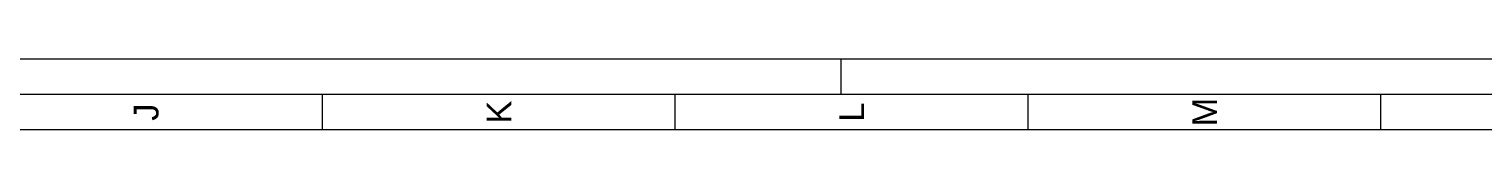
# Paper-space layout 'A0 - Portrait' of a CAD drawing. Header units: millimetres. Extents: x 0 to 841, y 0 to 1189.
# Drawn here: x 428.9 to 635, y 1179 to 1189 of the extents above; entities that cross this region are included whole.
import ezdxf
from ezdxf.enums import TextEntityAlignment as Align

# ---------------------------------------------------------------- set-up
doc = ezdxf.new("R2010")
doc.units = ezdxf.units.MM
for name, color, linetype, lineweight in [('CDL_FRAME', 7, 'Continuous', 18), ('CDL_FRAME_GREEN', 3, 'Continuous', 18), ('CDL_FRAME_RED', 1, 'Continuous', 18), ('CDL_FRAME_YELLOW', 2, 'Continuous', 18)]:
    doc.layers.add(name, color=color, linetype=linetype, lineweight=lineweight)
doc.layers.add('CDL_TITLE_BLOCK', color=7, linetype='Continuous')
doc.styles.add('RHI_BORDER', font='arial.ttf')

# ---------------------------------------------------------------- blocks, each defined once
blk = doc.blocks.new('PORTRAIT_DINA0_FRAME_REV03_ISO5457')
at = {"layer": 'CDL_FRAME', "linetype": 'Continuous'}
blk.add_line((831, 1179), (10, 1179), dxfattribs=at)
at = {"layer": 'CDL_FRAME_GREEN', "linetype": 'Continuous'}
for p, q in [((841, 1189), (0, 1189)), ((544, 1184), (544, 1189)), ((544, 1184), (544, 1189))]:
    blk.add_line(p, q, dxfattribs=at)
at = {"layer": 'CDL_FRAME_RED', "linetype": 'Continuous'}
blk.add_line((836, 1184), (5, 1184), dxfattribs=at)
at = {"layer": 'CDL_FRAME_YELLOW', "linetype": 'Continuous'}
for p, q in [((470.5, 1179), (470.5, 1184)), ((520.5, 1179), (520.5, 1184)), ((570.5, 1179), (570.5, 1184)), ((620.5, 1179), (620.5, 1184))]:
    blk.add_line(p, q, dxfattribs=at)
at = {"layer": 'CDL_FRAME_GREEN', "linetype": 'Continuous', "style": 'RHI_BORDER'}
for s, p in [('K', (495.5, 1181.5)), ('M', (595.5, 1181.5)), ('J', (445.5, 1181.5)), ('L', (545.5, 1181.5))]:
    blk.add_text(s, height=3.5, rotation=90, dxfattribs=at).set_placement(p, align=Align.MIDDLE_CENTER)

psp = doc.layouts.new('A0 - Portrait')

# ---------------------------------------------------------------- block references
at = {"layer": 'CDL_TITLE_BLOCK', "lineweight": 0}
psp.add_blockref('PORTRAIT_DINA0_FRAME_REV03_ISO5457', (0, 0), dxfattribs=at)

doc.saveas('drawing.dxf')
